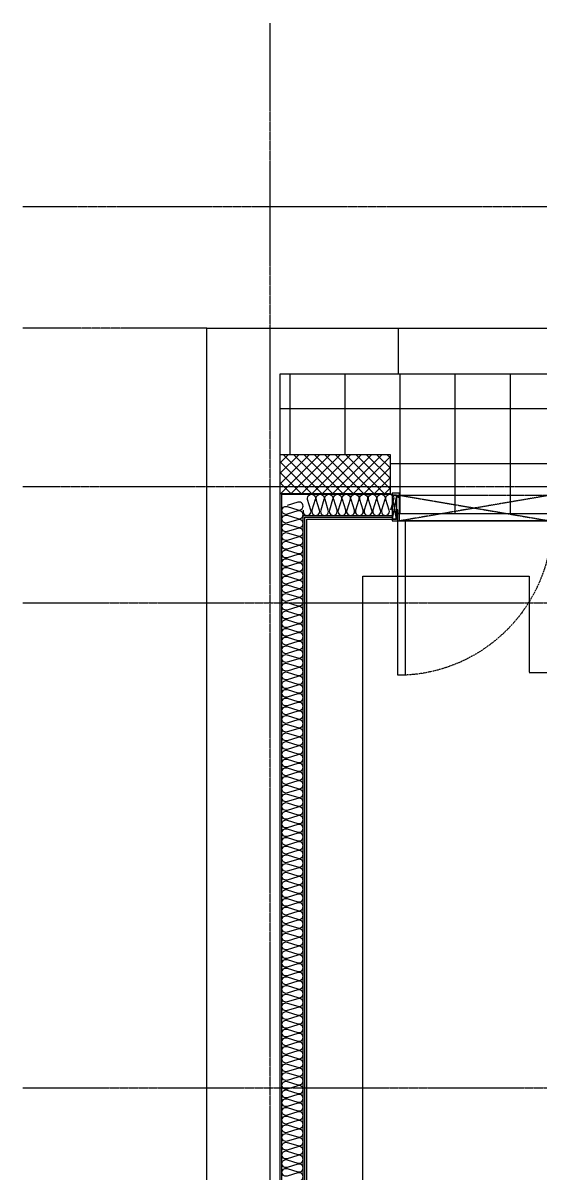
# Model space of a CAD drawing. Header units: millimetres. Extents: x 18456 to 179493, y -203649 to 469211.
# Drawn here: x 98870 to 101684, y -181698 to -175439 of the extents above; entities that cross this region are included whole.
import ezdxf

# ---------------------------------------------------------------- set-up
doc = ezdxf.new("R2010")
doc.units = ezdxf.units.MM
for name, pattern in [('X-평면도(기본형)$0$CEN', [52.5, 50, -1, 0.5, -1]), ('X-평면도(기본형)$0$CENN', [6.3, 4, -1, 0.3, -1]), ('X-평면도(기본형)$0$HID', [2.8, 1.8, -1]), ('X-평면도(기본형)$0$HID2', [7.5, 6, -1.5])]:
    doc.linetypes.add(name, pattern=pattern)
for name, color, linetype, true_color in [('X-평면도(기본형)$0$40HAT', 9, 'Continuous', 0x808080), ('X-평면도(기본형)$0$4ELE', 4, 'Continuous', 0x00ffff), ('X-평면도(기본형)$0$4GYP', 4, 'Continuous', 0x00ffff), ('X-평면도(기본형)$0$CEN', 1, 'X-평면도(기본형)$0$CEN', 0xff0000), ('X-평면도(기본형)$0$DOOR', 4, 'Continuous', 0x00ffff), ('X-평면도(기본형)$0$INS', 9, 'Continuous', 0x808080), ('X-평면도(기본형)$0$INSUL', 9, 'Continuous', 0x808080), ('X-평면도(기본형)$0$TIL', 5, 'Continuous', 0x0000ff), ('X-평면도(기본형)$0$UIS', 7, 'X-평면도(기본형)$0$HID2', 0x000000), ('X-평면도(기본형)$0$W1', 2, 'Continuous', 0xffff00), ('X-평면도(기본형)$0$W2', 3, 'Continuous', 0x00ff00)]:
    doc.layers.add(name, color=color, linetype=linetype, true_color=true_color)

# ---------------------------------------------------------------- blocks, each defined once
blk = doc.blocks.new('X-평면도(기본형)$0$pd900')
at = {"layer": 'X-평면도(기본형)$0$DOOR', "color": 1, "true_color": 0xff0000}
for p, q in [((23, 0), (0, 130)), ((23, 130), (0, 0)), ((877, 0), (900, 130)), ((877, 130), (900, 0))]:
    blk.add_line(p, q, dxfattribs=at)
at = {"layer": 'X-평면도(기본형)$0$DOOR'}
for p, q in [((30, 140), (870, 140)), ((30, 100), (870, 100))]:
    blk.add_line(p, q, dxfattribs=at)
at = {"layer": 'X-평면도(기본형)$0$DOOR', "color": 1, "linetype": 'X-평면도(기본형)$0$HID', "true_color": 0xff0000}
for p, q in [((40, 0), (860, 140)), ((860, 0), (40, 140))]:
    blk.add_line(p, q, dxfattribs=at)
at = {"layer": 'X-평면도(기본형)$0$DOOR', "color": 6, "true_color": 0xff00ff}
blk.add_lwpolyline([(30, 140), (70, 140), (70, 980), (30, 980)], close=True, dxfattribs=at)
at = {"layer": 'X-평면도(기본형)$0$DOOR'}
for points in [[(0, 130), (0, 140), (30, 140), (30, 85), (25, 85), (25, 130)], [(0, 0), (0, 130), (23, 130), (23, 0)], [(900, 130), (900, 140), (870, 140), (870, 85), (875, 85), (875, 130)], [(900, 0), (900, 130), (877, 130), (877, 0)], [(40, 100), (30, 100), (30, 80), (25, 80), (25, 0), (30, 0), (30, 10), (40, 10)], [(860, 100), (870, 100), (870, 80), (875, 80), (875, 0), (870, 0), (870, 10), (860, 10)], [(0, 0), (40, 0), (40, -12), (0, -12)], [(860, 0), (900, 0), (900, -12), (860, -12)]]:
    blk.add_lwpolyline(points, close=True, dxfattribs=at)
at = {"layer": 'X-평면도(기본형)$0$DOOR', "color": 1, "linetype": 'X-평면도(기본형)$0$HID', "true_color": 0xff0000}
blk.add_lwpolyline([(40, 0), (860, 0), (860, 140), (40, 140)], close=True, dxfattribs=at)
at = {"layer": 'X-평면도(기본형)$0$DOOR', "color": 1, "linetype": 'X-평면도(기본형)$0$CENN', "ltscale": 2, "true_color": 0xff0000}
blk.add_arc((30, 140), 840, 0, 87.2706, dxfattribs=at)
blk = doc.blocks.new('U115 (X-평면도(기본형)$0$ins-l)')
at = {"layer": 'X-평면도(기본형)$0$INSUL', "color": 8, "true_color": 0x808080}
for p, q in [((36.9, 24.2), (21.4, 75.8)), ((57.5, 75.8), (42, 24.2)), ((78.1, 24.2), (62.6, 75.8)), ((98.7, 75.8), (83.2, 24.2)), ((119.3, 24.2), (103.8, 75.8)), ((139.9, 75.8), (124.5, 24.2)), ((160.5, 24.2), (145.1, 75.8)), ((181.1, 75.8), (165.7, 24.2)), ((201.7, 24.2), (186.3, 75.8)), ((222.3, 75.8), (206.9, 24.2)), ((243, 24.2), (227.5, 75.8)), ((263.6, 75.8), (248.1, 24.2)), ((284.2, 24.2), (268.7, 75.8)), ((304.8, 75.8), (289.3, 24.2)), ((325.4, 24.2), (309.9, 75.8)), ((346, 75.8), (330.6, 24.2)), ((366.6, 24.2), (351.2, 75.8)), ((387.2, 75.8), (371.8, 24.2)), ((407.8, 24.2), (392.4, 75.8)), ((428.4, 75.8), (413, 24.2))]:
    blk.add_line(p, q, dxfattribs=at)
at = {"layer": 'X-평면도(기본형)$0$INSUL', "color": 8, "true_color": 0x808080, "extrusion": (0, 0, -1)}
for centre in [(-39.4, 81.2), (-80.7, 81.2), (-121.9, 81.2), (-163.1, 81.2), (-204.3, 81.2), (-245.5, 81.2), (-286.8, 81.2), (-328, 81.2), (-369.2, 81.2), (-410.4, 81.2)]:
    blk.add_arc(centre, 18.8, 343.3008, 196.6992, dxfattribs=at)
at = {"layer": 'X-평면도(기본형)$0$INSUL', "color": 8, "true_color": 0x808080}
for centre in [(18.8, 18.8), (60, 18.8), (101.3, 18.8), (142.5, 18.8), (183.7, 18.8), (224.9, 18.8), (266.1, 18.8), (307.4, 18.8), (348.6, 18.8), (389.8, 18.8)]:
    blk.add_arc(centre, 18.8, 163.3008, 16.6992, dxfattribs=at)
blk = doc.blocks.new('U108 (X-평면도(기본형)$0$ins-l)')
at = {"layer": 'X-평면도(기본형)$0$INSUL', "color": 8, "true_color": 0x808080}
for p, q in [((2984.1, 75.8), (2968.6, 24.2)), ((3004.7, 24.2), (2989.2, 75.8)), ((3025.3, 75.8), (3009.8, 24.2)), ((3045.9, 24.2), (3030.4, 75.8)), ((3066.5, 75.8), (3051, 24.2)), ((3087.1, 24.2), (3071.7, 75.8)), ((3107.7, 75.8), (3092.3, 24.2)), ((3128.3, 24.2), (3112.9, 75.8)), ((3148.9, 75.8), (3133.5, 24.2)), ((3169.6, 24.2), (3154.1, 75.8)), ((3190.2, 75.8), (3174.7, 24.2)), ((3210.8, 24.2), (3195.3, 75.8)), ((3231.4, 75.8), (3215.9, 24.2)), ((3252, 24.2), (3236.5, 75.8)), ((3272.6, 75.8), (3257.1, 24.2)), ((3293.2, 24.2), (3277.8, 75.8)), ((3313.8, 75.8), (3298.4, 24.2)), ((3334.4, 24.2), (3319, 75.8)), ((3355, 75.8), (3339.6, 24.2)), ((3375.7, 24.2), (3360.2, 75.8)), ((3396.3, 75.8), (3380.8, 24.2)), ((3416.9, 24.2), (3401.4, 75.8)), ((3437.5, 75.8), (3422, 24.2)), ((3458.1, 24.2), (3442.6, 75.8)), ((3478.7, 75.8), (3463.2, 24.2)), ((3499.3, 24.2), (3483.9, 75.8)), ((3519.9, 75.8), (3504.5, 24.2)), ((3540.5, 24.2), (3525.1, 75.8)), ((3561.1, 75.8), (3545.7, 24.2)), ((3581.8, 24.2), (3566.3, 75.8)), ((3602.4, 75.8), (3586.9, 24.2)), ((3623, 24.2), (3607.5, 75.8)), ((3643.6, 75.8), (3628.1, 24.2)), ((3664.2, 24.2), (3648.7, 75.8)), ((3684.8, 75.8), (3669.3, 24.2)), ((3705.4, 24.2), (3690, 75.8)), ((3726, 75.8), (3710.6, 24.2)), ((3746.6, 24.2), (3731.2, 75.8)), ((3767.2, 75.8), (3751.8, 24.2)), ((3787.9, 24.2), (3772.4, 75.8)), ((3808.5, 75.8), (3793, 24.2)), ((3829.1, 24.2), (3813.6, 75.8)), ((3849.7, 75.8), (3834.2, 24.2)), ((3870.3, 24.2), (3854.8, 75.8)), ((3890.9, 75.8), (3875.4, 24.2)), ((3911.5, 24.2), (3896.1, 75.8)), ((3932.1, 75.8), (3916.7, 24.2)), ((3952.7, 24.2), (3937.3, 75.8)), ((3973.3, 75.8), (3957.9, 24.2)), ((3993.9, 24.2), (3978.5, 75.8)), ((4014.6, 75.8), (3999.1, 24.2)), ((4035.2, 24.2), (4019.7, 75.8)), ((4055.8, 75.8), (4040.3, 24.2)), ((4076.4, 24.2), (4060.9, 75.8)), ((4097, 75.8), (4081.5, 24.2)), ((4117.6, 24.2), (4102.2, 75.8)), ((4138.2, 75.8), (4122.8, 24.2)), ((4158.8, 24.2), (4143.4, 75.8)), ((4179.4, 75.8), (4164, 24.2)), ((4200, 24.2), (4184.6, 75.8)), ((4220.7, 75.8), (4205.2, 24.2)), ((4241.3, 24.2), (4225.8, 75.8)), ((4261.9, 75.8), (4246.4, 24.2)), ((4282.5, 24.2), (4267, 75.8)), ((4303.1, 75.8), (4287.6, 24.2)), ((4323.7, 24.2), (4308.2, 75.8)), ((4344.3, 75.8), (4328.9, 24.2)), ((4364.9, 24.2), (4349.5, 75.8)), ((4385.5, 75.8), (4370.1, 24.2)), ((4406.1, 24.2), (4390.7, 75.8)), ((4426.8, 75.8), (4411.3, 24.2)), ((4447.4, 24.2), (4431.9, 75.8)), ((4468, 75.8), (4452.5, 24.2)), ((4488.6, 24.2), (4473.1, 75.8)), ((4509.2, 75.8), (4493.7, 24.2)), ((4529.8, 24.2), (4514.3, 75.8)), ((4550.4, 75.8), (4535, 24.2)), ((4571, 24.2), (4555.6, 75.8)), ((4591.6, 75.8), (4576.2, 24.2)), ((4612.2, 24.2), (4596.8, 75.8)), ((4632.9, 75.8), (4617.4, 24.2)), ((4653.5, 24.2), (4638, 75.8)), ((4674.1, 75.8), (4658.6, 24.2)), ((4694.7, 24.2), (4679.2, 75.8)), ((4715.3, 75.8), (4699.8, 24.2)), ((4735.9, 24.2), (4720.4, 75.8)), ((4756.5, 75.8), (4741.1, 24.2)), ((4777.1, 24.2), (4761.7, 75.8)), ((4797.7, 75.8), (4782.3, 24.2)), ((4818.3, 24.2), (4802.9, 75.8)), ((4839, 75.8), (4823.5, 24.2)), ((4859.6, 24.2), (4844.1, 75.8)), ((4880.2, 75.8), (4864.7, 24.2)), ((4900.8, 24.2), (4885.3, 75.8)), ((4921.4, 75.8), (4905.9, 24.2)), ((4942, 24.2), (4926.5, 75.8)), ((4962.6, 75.8), (4947.2, 24.2)), ((4983.2, 24.2), (4967.8, 75.8)), ((5003.8, 75.8), (4988.4, 24.2)), ((5024.4, 24.2), (5009, 75.8)), ((5045, 75.8), (5029.6, 24.2)), ((5065.7, 24.2), (5050.2, 75.8)), ((5086.3, 75.8), (5070.8, 24.2)), ((5106.9, 24.2), (5091.4, 75.8)), ((5127.5, 75.8), (5112, 24.2)), ((5148.1, 24.2), (5132.6, 75.8)), ((5168.7, 75.8), (5153.3, 24.2)), ((5189.3, 24.2), (5173.9, 75.8)), ((5209.9, 75.8), (5194.5, 24.2)), ((5230.5, 24.2), (5215.1, 75.8)), ((5251.1, 75.8), (5235.7, 24.2)), ((5271.8, 24.2), (5256.3, 75.8)), ((5292.4, 75.8), (5276.9, 24.2)), ((5313, 24.2), (5297.5, 75.8)), ((5333.6, 75.8), (5318.1, 24.2)), ((5354.2, 24.2), (5338.7, 75.8)), ((5374.8, 75.8), (5359.3, 24.2)), ((5395.4, 24.2), (5380, 75.8)), ((5416, 75.8), (5400.6, 24.2)), ((5436.6, 24.2), (5421.2, 75.8)), ((5457.2, 75.8), (5441.8, 24.2)), ((5477.9, 24.2), (5462.4, 75.8)), ((5498.5, 75.8), (5483, 24.2)), ((5519.1, 24.2), (5503.6, 75.8)), ((5539.7, 75.8), (5524.2, 24.2)), ((5560.3, 24.2), (5544.8, 75.8)), ((5580.9, 75.8), (5565.4, 24.2)), ((5601.5, 24.2), (5586.1, 75.8)), ((5622.1, 75.8), (5606.7, 24.2)), ((5642.7, 24.2), (5627.3, 75.8)), ((5663.3, 75.8), (5647.9, 24.2)), ((5684, 24.2), (5668.5, 75.8)), ((5704.6, 75.8), (5689.1, 24.2)), ((5725.2, 24.2), (5709.7, 75.8)), ((5745.8, 75.8), (5730.3, 24.2)), ((5766.4, 24.2), (5750.9, 75.8)), ((5787, 75.8), (5771.5, 24.2)), ((5807.6, 24.2), (5792.2, 75.8)), ((5828.2, 75.8), (5812.8, 24.2)), ((5848.8, 24.2), (5833.4, 75.8)), ((5869.4, 75.8), (5854, 24.2)), ((5890.1, 24.2), (5874.6, 75.8)), ((5910.7, 75.8), (5895.2, 24.2)), ((5931.3, 24.2), (5915.8, 75.8)), ((5951.9, 75.8), (5936.4, 24.2)), ((5972.5, 24.2), (5957, 75.8)), ((5993.1, 75.8), (5977.6, 24.2)), ((6013.7, 24.2), (5998.3, 75.8)), ((6034.3, 75.8), (6018.9, 24.2)), ((6054.9, 24.2), (6039.5, 75.8)), ((6075.5, 75.8), (6060.1, 24.2)), ((6096.2, 24.2), (6080.7, 75.8)), ((6116.8, 75.8), (6101.3, 24.2)), ((6137.4, 24.2), (6121.9, 75.8)), ((6158, 75.8), (6142.5, 24.2))]:
    blk.add_line(p, q, dxfattribs=at)
at = {"layer": 'X-평면도(기본형)$0$INSUL', "color": 8, "true_color": 0x808080, "extrusion": (0, 0, -1)}
for centre in [(-2966, 81.2), (-3007.3, 81.2), (-3048.5, 81.2), (-3089.7, 81.2), (-3130.9, 81.2), (-3172.1, 81.2), (-3213.4, 81.2), (-3254.6, 81.2), (-3295.8, 81.2), (-3337, 81.2), (-3378.2, 81.2), (-3419.4, 81.2), (-3460.7, 81.2), (-3501.9, 81.2), (-3543.1, 81.2), (-3584.3, 81.2), (-3625.5, 81.2), (-3666.8, 81.2), (-3708, 81.2), (-3749.2, 81.2), (-3790.4, 81.2), (-3831.6, 81.2), (-3872.9, 81.2), (-3914.1, 81.2), (-3955.3, 81.2), (-3996.5, 81.2), (-4037.7, 81.2), (-4079, 81.2), (-4120.2, 81.2), (-4161.4, 81.2), (-4202.6, 81.2), (-4243.8, 81.2), (-4285.1, 81.2), (-4326.3, 81.2), (-4367.5, 81.2), (-4408.7, 81.2), (-4449.9, 81.2), (-4491.2, 81.2), (-4532.4, 81.2), (-4573.6, 81.2), (-4614.8, 81.2), (-4656, 81.2), (-4697.3, 81.2), (-4738.5, 81.2), (-4779.7, 81.2), (-4820.9, 81.2), (-4862.1, 81.2), (-4903.4, 81.2), (-4944.6, 81.2), (-4985.8, 81.2), (-5027, 81.2), (-5068.2, 81.2), (-5109.5, 81.2), (-5150.7, 81.2), (-5191.9, 81.2), (-5233.1, 81.2), (-5274.3, 81.2), (-5315.6, 81.2), (-5356.8, 81.2), (-5398, 81.2), (-5439.2, 81.2), (-5480.4, 81.2), (-5521.7, 81.2), (-5562.9, 81.2), (-5604.1, 81.2), (-5645.3, 81.2), (-5686.5, 81.2), (-5727.8, 81.2), (-5769, 81.2), (-5810.2, 81.2), (-5851.4, 81.2), (-5892.6, 81.2), (-5933.8, 81.2), (-5975.1, 81.2), (-6016.3, 81.2), (-6057.5, 81.2), (-6098.7, 81.2), (-6139.9, 81.2)]:
    blk.add_arc(centre, 18.8, 343.3008, 196.6992, dxfattribs=at)
at = {"layer": 'X-평면도(기본형)$0$INSUL', "color": 8, "true_color": 0x808080}
for centre in [(2986.6, 18.8), (3027.9, 18.8), (3069.1, 18.8), (3110.3, 18.8), (3151.5, 18.8), (3192.7, 18.8), (3234, 18.8), (3275.2, 18.8), (3316.4, 18.8), (3357.6, 18.8), (3398.8, 18.8), (3440.1, 18.8), (3481.3, 18.8), (3522.5, 18.8), (3563.7, 18.8), (3604.9, 18.8), (3646.2, 18.8), (3687.4, 18.8), (3728.6, 18.8), (3769.8, 18.8), (3811, 18.8), (3852.3, 18.8), (3893.5, 18.8), (3934.7, 18.8), (3975.9, 18.8), (4017.1, 18.8), (4058.4, 18.8), (4099.6, 18.8), (4140.8, 18.8), (4182, 18.8), (4223.2, 18.8), (4264.5, 18.8), (4305.7, 18.8), (4346.9, 18.8), (4388.1, 18.8), (4429.3, 18.8), (4470.6, 18.8), (4511.8, 18.8), (4553, 18.8), (4594.2, 18.8), (4635.4, 18.8), (4676.6, 18.8), (4717.9, 18.8), (4759.1, 18.8), (4800.3, 18.8), (4841.5, 18.8), (4882.7, 18.8), (4924, 18.8), (4965.2, 18.8), (5006.4, 18.8), (5047.6, 18.8), (5088.8, 18.8), (5130.1, 18.8), (5171.3, 18.8), (5212.5, 18.8), (5253.7, 18.8), (5294.9, 18.8), (5336.2, 18.8), (5377.4, 18.8), (5418.6, 18.8), (5459.8, 18.8), (5501, 18.8), (5542.3, 18.8), (5583.5, 18.8), (5624.7, 18.8), (5665.9, 18.8), (5707.1, 18.8), (5748.4, 18.8), (5789.6, 18.8), (5830.8, 18.8), (5872, 18.8), (5913.2, 18.8), (5954.5, 18.8), (5995.7, 18.8), (6036.9, 18.8), (6078.1, 18.8), (6119.3, 18.8)]:
    blk.add_arc(centre, 18.8, 163.3008, 16.6992, dxfattribs=at)

msp = doc.modelspace()

# ---------------------------------------------------------------- hatches: boundary and pattern name
at = {"layer": 'X-평면도(기본형)$0$40HAT'}
h = msp.add_hatch(dxfattribs=at)
h.set_pattern_fill('H3', color=256, scale=40, style=0, pattern_type=2)
h.set_pattern_definition([(315, (-605844.544, -337778.427), (28.2842712, 28.2842712), []), (45, (-605844.544, -337778.427), (-28.2842712, 28.2842712), [])])
h.paths.add_polyline_path([(100869.6, -177789.2), (100269.6, -177789.2), (100269.6, -177999.2), (100869.6, -177999.2)], flags=0)
at = {"layer": 'X-평면도(기본형)$0$TIL'}
h = msp.add_hatch(dxfattribs=at)
h.set_pattern_fill('H3', color=256, scale=300, angle=45, style=0, pattern_type=2)
h.set_pattern_definition([(360, (-945476.9, 91263.13), (2e-13, 300), []), (90, (-945476.9, 91263.13), (-300, 9e-14), [])])
h.paths.add_polyline_path([(103504.6, -178214.2), (103504.6, -178414.2), (102284.6, -178414.2), (102284.6, -177789.2), (101789.6, -177789.2), (101789.6, -177997.2), (101739.6, -177997.2), (101739.6, -178109.2), (100919.6, -178109.2), (100919.6, -177997.2), (100869.6, -177997.2), (100869.6, -177789.2), (100269.6, -177789.2), (100269.6, -177349.2), (102444.6, -177349.2), (102444.6, -177594.2), (103504.6, -177594.2), (103504.6, -176689.2), (104969.6, -176689.2), (104969.6, -177064.2), (110364.6, -177064.2), (110364.6, -178374.2), (106989.6, -178374.2), (106989.6, -178489.2), (105469.6, -178489.2), (105469.6, -178374.2), (104034.6, -178374.2), (104034.6, -178414.2), (103704.6, -178414.2), (103704.6, -178214.2)], flags=0)

# ---------------------------------------------------------------- linework, layer by layer
at = {"layer": 'X-평면도(기본형)$0$4ELE'}
for p, q in [((100914.6, -177099.2), (101934.6, -177099.2)), ((100914.6, -177349.2), (101934.6, -177349.2))]:
    msp.add_line(p, q, dxfattribs=at)
at = {"layer": 'X-평면도(기본형)$0$4GYP'}
for p, q in [((100404.6, -178129.2), (100879.6, -178129.2)), ((100404.6, -185004.2), (100404.6, -178129.2)), ((100414.6, -178139.2), (100879.6, -178139.2)), ((100414.6, -184994.2), (100414.6, -178139.2))]:
    msp.add_line(p, q, dxfattribs=at)
at = {"layer": 'X-평면도(기본형)$0$CEN'}
for p, q in [((100214.6, -187839.2), (100214.6, -175439.2)), ((102159.6, -176439.2), (98869.6, -176439.2)), ((99869.6, -177099.2), (98869.6, -177099.2)), ((102434.6, -177964.2), (98869.6, -177964.2)), ((98869.6, -178594.2), (104034.6, -178594.2)), ((98869.6, -181234.2), (104494.6, -181234.2))]:
    msp.add_line(p, q, dxfattribs=at)
at = {"layer": 'X-평면도(기본형)$0$INS'}
for p, q in [((100279.6, -178004.2), (100879.6, -178004.2)), ((100279.6, -185129.2), (100279.6, -178004.2)), ((100394.6, -178119.2), (100879.6, -178119.2)), ((100394.6, -185014.2), (100394.6, -178119.2))]:
    msp.add_line(p, q, dxfattribs=at)
at = {"layer": 'X-평면도(기본형)$0$UIS'}
msp.add_lwpolyline([(104034.6, -184659.2), (103584.6, -184659.2), (103584.6, -184689.2), (100719.6, -184689.2), (100719.6, -178449.2), (101624.6, -178449.2), (101624.6, -178974.2), (102144.6, -178974.2), (102144.6, -178744.2), (103424.6, -178744.2), (103424.6, -179034.2), (103924.6, -179034.2)], dxfattribs=at)
at = {"layer": 'X-평면도(기본형)$0$W1'}
for p, q in [((99869.6, -177099.2), (100914.6, -177099.2)), ((99869.6, -186839.2), (99869.6, -177099.2)), ((100914.6, -177349.2), (100914.6, -177099.2)), ((100269.6, -177349.2), (100914.6, -177349.2)), ((100269.6, -185139.2), (100269.6, -177349.2))]:
    msp.add_line(p, q, dxfattribs=at)
at = {"layer": 'X-평면도(기본형)$0$W2'}
for p, q in [((100869.6, -177789.2), (100269.6, -177789.2)), ((100269.6, -177999.2), (100269.6, -177789.2)), ((100869.6, -177999.2), (100869.6, -177789.2)), ((100269.6, -177999.2), (100869.6, -177999.2))]:
    msp.add_line(p, q, dxfattribs=at)

# ---------------------------------------------------------------- block references
at = {"xscale": -1, "rotation": 180}
msp.add_blockref('X-평면도(기본형)$0$pd900', (100879.6, -178009.2), dxfattribs=at)
at = {"layer": 'X-평면도(기본형)$0$INSUL', "xscale": 1.149999999999999, "yscale": 1.149999999999999, "zscale": 1.149999999999999}
msp.add_blockref('U115 (X-평면도(기본형)$0$ins-l)', (100394.6, -178119.2), dxfattribs=at)
at = {"layer": 'X-평면도(기본형)$0$INSUL', "xscale": -1.149999999999999, "yscale": 1.149999999999999, "zscale": 1.149999999999999, "rotation": 270}
msp.add_blockref('U108 (X-평면도(기본형)$0$ins-l)', (100279.6, -185129.2), dxfattribs=at)

doc.saveas('drawing.dxf')
